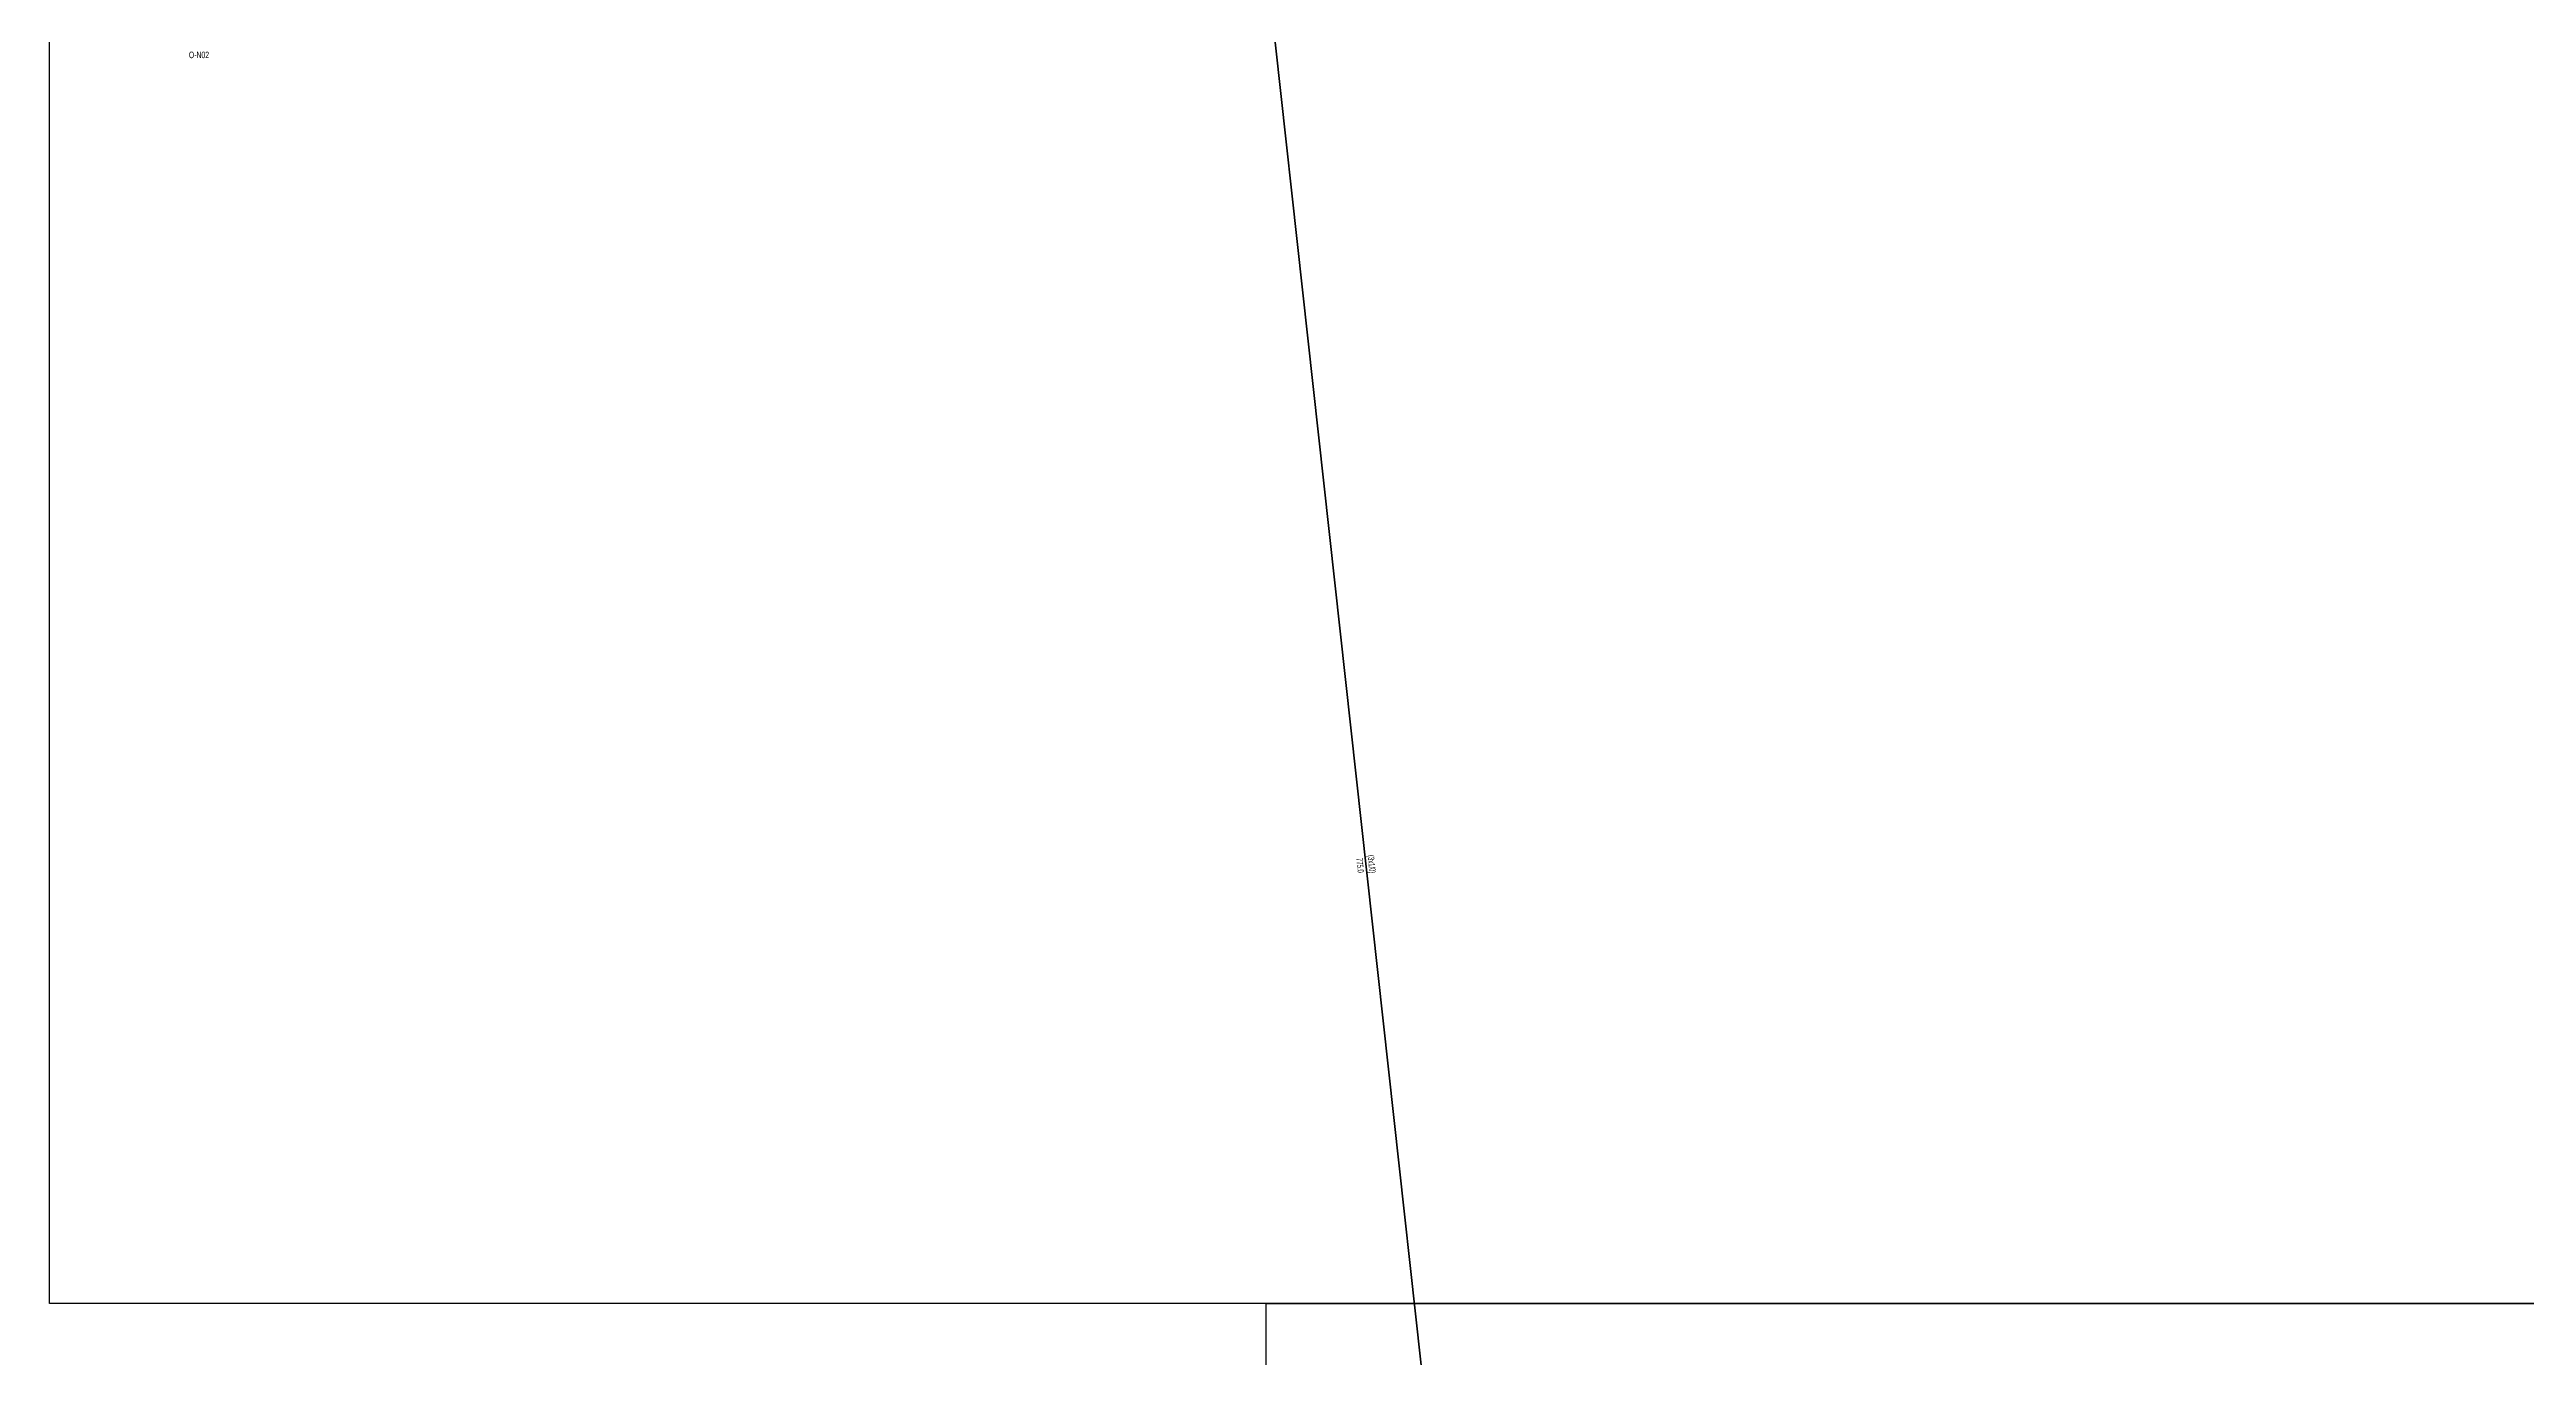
# Model space of a CAD drawing. Header units: millimetres. Extents: x 500432 to 503620, y 4011498 to 4014138.
# Drawn here: x 500432 to 501226, y 4012360 to 4012780 of the extents above; entities that cross this region are included whole.
import ezdxf
from ezdxf.enums import TextEntityAlignment as Align

# ---------------------------------------------------------------- set-up
doc = ezdxf.new("R2010")
doc.units = ezdxf.units.MM
doc.layers.add('ANTET', color=250, linetype='Continuous')
doc.layers.add('HAT_OG_HAVAI_MEVCUT', color=48, linetype='Continuous', lineweight=70)
doc.layers.add('NODE_ENH_MEVCUT', color=5, linetype='Continuous', lineweight=25)
doc.styles.get("Standard").update_dxf_attribs({"font": 'Arial'})

msp = doc.modelspace()

# ---------------------------------------------------------------- linework, layer by layer
at = {"layer": 'ANTET', "flags": 128}
for points in [[(500432.5, 4012377.5), (500432.5, 4013257.5), (503412.5, 4013257.5), (503412.5, 4012377.5), (500432.5, 4012377.5)], [(500822.5, 4011497.5), (500822.5, 4012377.5), (502322.5, 4012377.5), (502322.5, 4011497.5), (500822.5, 4011497.5)]]:
    msp.add_lwpolyline(points, close=True, dxfattribs=at)
at = {"layer": 'HAT_OG_HAVAI_MEVCUT'}
msp.add_line((500896.920212, 4012133.011892), (500811.960057, 4012903.294471), dxfattribs=at)

# ---------------------------------------------------------------- texts
at = {"layer": 'HAT_OG_HAVAI_MEVCUT', "lineweight": 30, "width": 0.53}
msp.add_text('775.0', height=2.05, rotation=276.294133, dxfattribs=at).set_placement((500853.595258, 4012518.059994), align=Align.TOP_CENTER)
msp.add_text('(3x1/0)', height=2.05, rotation=276.294133, dxfattribs=at).set_placement((500855.285011, 4012518.246369), align=Align.CENTER)
at = {"layer": 'NODE_ENH_MEVCUT', "width": 0.6}
msp.add_text('O-N02', height=2.1, dxfattribs=at).set_placement((500480.4003, 4012778.857696), align=Align.TOP_CENTER)

doc.saveas('drawing.dxf')
